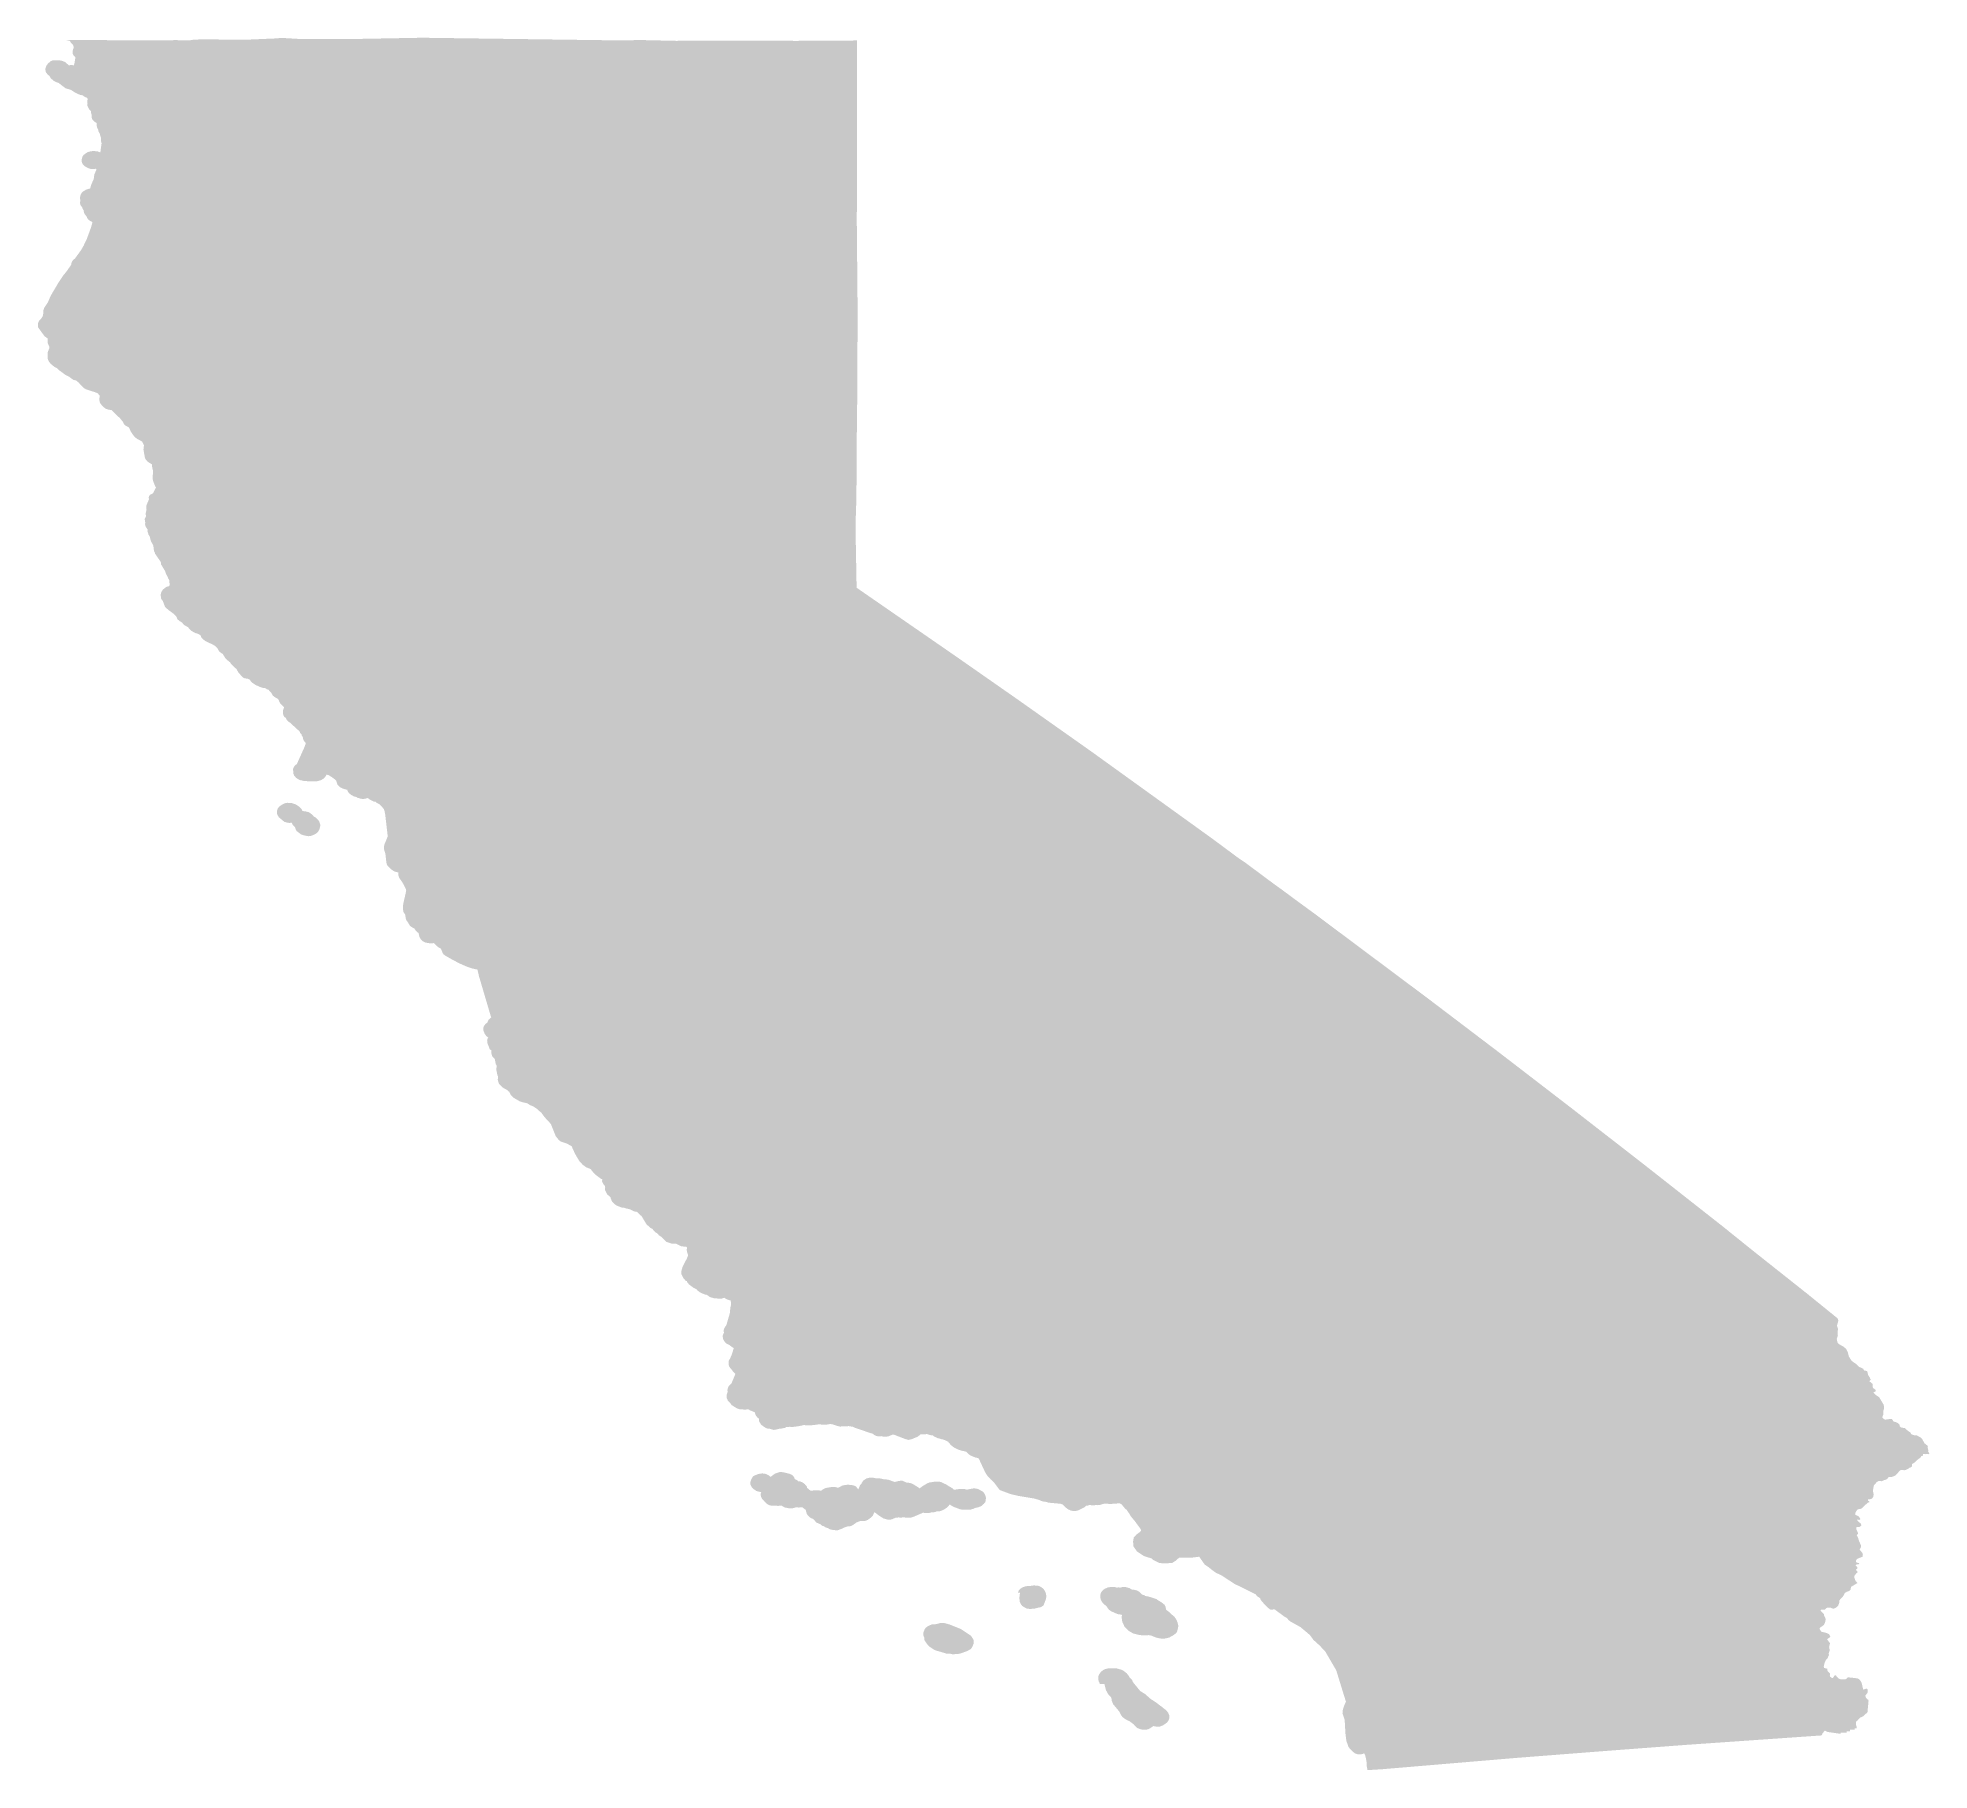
# Model space of a CAD drawing. Header units: inches. Extents: x -124.5 to -114.1, y 32.5 to 42.
import ezdxf

# ---------------------------------------------------------------- set-up
doc = ezdxf.new("R2010")
doc.units = ezdxf.units.IN
doc.header["$MEASUREMENT"] = 0

msp = doc.modelspace()

# ---------------------------------------------------------------- hatches: boundary and pattern name
for points in [[(-124.137, 41.464), (-124.144, 41.487), (-124.151, 41.5), (-124.152, 41.508), (-124.158, 41.519), (-124.16, 41.529), (-124.16, 41.543), (-124.172, 41.551), (-124.18, 41.558), (-124.185, 41.566), (-124.188, 41.574), (-124.187, 41.589), (-124.189, 41.592), (-124.191, 41.599), (-124.19, 41.608), (-124.201, 41.619), (-124.21, 41.635), (-124.211, 41.642), (-124.21, 41.649), (-124.212, 41.662), (-124.209, 41.674), (-124.212, 41.681), (-124.223, 41.685), (-124.237, 41.695), (-124.249, 41.697), (-124.262, 41.702), (-124.278, 41.71), (-124.3, 41.724), (-124.331, 41.734), (-124.369, 41.763), (-124.376, 41.765), (-124.392, 41.772), (-124.411, 41.788), (-124.418, 41.8), (-124.429, 41.81), (-124.435, 41.817), (-124.439, 41.825), (-124.441, 41.839), (-124.435, 41.857), (-124.426, 41.869), (-124.411, 41.882), (-124.401, 41.886), (-124.365, 41.887), (-124.348, 41.883), (-124.333, 41.877), (-124.312, 41.859), (-124.298, 41.861), (-124.285, 41.859), (-124.28, 41.875), (-124.281, 41.875), (-124.276, 41.903), (-124.286, 41.913), (-124.29, 41.92), (-124.292, 41.928), (-124.29, 41.945), (-124.285, 41.957), (-124.289, 41.97), (-124.301, 41.983), (-124.307, 41.993), (-124.329, 41.998), (-123.811, 41.995), (-123.728, 41.997), (-123.657, 41.995), (-123.624, 42), (-123.564, 42.001), (-123.347, 41.999), (-123.184, 42.006), (-123.146, 42.009), (-123.044, 42.003), (-122.703, 42.004), (-122.378, 42.01), (-121.345, 41.996), (-121.168, 41.997), (-120.99, 41.993), (-120.798, 41.994), (-120.326, 41.993), (-119.999, 41.995), (-119.998, 41.619), (-120, 41), (-119.996, 40.571), (-119.996, 40.376), (-119.998, 40), (-120.001, 39.752), (-120.001, 39.607), (-120.003, 39.464), (-120.006, 39.374), (-120.006, 39.273), (-120.001, 39), (-119.454, 38.622), (-119.126, 38.393), (-118.714, 38.102), (-118.052, 37.625), (-117.905, 37.516), (-117.876, 37.497), (-117.712, 37.375), (-117.681, 37.353), (-117.581, 37.279), (-117.5, 37.22), (-116.874, 36.752), (-116.488, 36.459), (-116.094, 36.156), (-115.695, 35.846), (-115.26, 35.504), (-115.101, 35.376), (-114.797, 35.135), (-114.633, 35.002), (-114.629, 34.992), (-114.629, 34.986), (-114.635, 34.965), (-114.635, 34.959), (-114.63, 34.943), (-114.633, 34.925), (-114.631, 34.907), (-114.637, 34.889), (-114.634, 34.873), (-114.631, 34.866), (-114.624, 34.86), (-114.601, 34.847), (-114.587, 34.836), (-114.576, 34.815), (-114.571, 34.794), (-114.559, 34.774), (-114.553, 34.767), (-114.53, 34.751), (-114.517, 34.737), (-114.492, 34.726), (-114.488, 34.717), (-114.483, 34.715), (-114.474, 34.714), (-114.47, 34.711), (-114.465, 34.691), (-114.456, 34.677), (-114.454, 34.671), (-114.451, 34.667), (-114.452, 34.664), (-114.458, 34.659), (-114.458, 34.657), (-114.45, 34.651), (-114.441, 34.643), (-114.44, 34.638), (-114.441, 34.63), (-114.439, 34.621), (-114.424, 34.61), (-114.425, 34.601), (-114.437, 34.596), (-114.422, 34.581), (-114.405, 34.57), (-114.381, 34.53), (-114.378, 34.517), (-114.378, 34.507), (-114.382, 34.496), (-114.382, 34.476), (-114.387, 34.462), (-114.387, 34.458), (-114.374, 34.447), (-114.343, 34.451), (-114.335, 34.45), (-114.331, 34.445), (-114.326, 34.437), (-114.312, 34.433), (-114.301, 34.427), (-114.295, 34.421), (-114.292, 34.418), (-114.292, 34.411), (-114.289, 34.407), (-114.28, 34.403), (-114.264, 34.401), (-114.253, 34.39), (-114.234, 34.377), (-114.23, 34.369), (-114.226, 34.366), (-114.214, 34.362), (-114.199, 34.361), (-114.177, 34.349), (-114.169, 34.34), (-114.157, 34.318), (-114.138, 34.303), (-114.14, 34.296), (-114.136, 34.281), (-114.137, 34.274), (-114.131, 34.263), (-114.131, 34.26), (-114.135, 34.258), (-114.145, 34.26), (-114.153, 34.258), (-114.165, 34.26), (-114.164, 34.253), (-114.166, 34.25), (-114.175, 34.247), (-114.178, 34.24), (-114.191, 34.231), (-114.212, 34.212), (-114.225, 34.204), (-114.225, 34.194), (-114.227, 34.189), (-114.23, 34.187), (-114.241, 34.183), (-114.244, 34.179), (-114.257, 34.173), (-114.268, 34.17), (-114.275, 34.172), (-114.287, 34.171), (-114.293, 34.167), (-114.312, 34.145), (-114.321, 34.139), (-114.336, 34.134), (-114.348, 34.134), (-114.353, 34.133), (-114.36, 34.124), (-114.367, 34.119), (-114.379, 34.116), (-114.391, 34.11), (-114.401, 34.112), (-114.412, 34.11), (-114.42, 34.103), (-114.428, 34.093), (-114.434, 34.087), (-114.439, 34.058), (-114.435, 34.038), (-114.438, 34.023), (-114.444, 34.016), (-114.45, 34.013), (-114.455, 34.011), (-114.463, 34.012), (-114.466, 34.011), (-114.467, 34.005), (-114.459, 34), (-114.458, 33.997), (-114.459, 33.995), (-114.468, 33.993), (-114.471, 33.988), (-114.481, 33.981), (-114.485, 33.976), (-114.5, 33.962), (-114.509, 33.958), (-114.516, 33.958), (-114.523, 33.955), (-114.529, 33.948), (-114.536, 33.934), (-114.535, 33.926), (-114.525, 33.922), (-114.518, 33.918), (-114.512, 33.911), (-114.508, 33.904), (-114.509, 33.901), (-114.514, 33.898), (-114.526, 33.901), (-114.523, 33.893), (-114.504, 33.877), (-114.503, 33.868), (-114.506, 33.864), (-114.515, 33.859), (-114.524, 33.86), (-114.53, 33.858), (-114.53, 33.848), (-114.52, 33.825), (-114.523, 33.819), (-114.528, 33.815), (-114.519, 33.797), (-114.517, 33.788), (-114.505, 33.76), (-114.504, 33.751), (-114.512, 33.734), (-114.504, 33.728), (-114.501, 33.722), (-114.497, 33.719), (-114.494, 33.708), (-114.496, 33.697), (-114.524, 33.686), (-114.53, 33.679), (-114.532, 33.675), (-114.532, 33.67), (-114.53, 33.667), (-114.526, 33.664), (-114.517, 33.663), (-114.514, 33.66), (-114.515, 33.658), (-114.518, 33.656), (-114.531, 33.654), (-114.533, 33.652), (-114.533, 33.648), (-114.525, 33.641), (-114.524, 33.635), (-114.526, 33.63), (-114.531, 33.628), (-114.531, 33.624), (-114.522, 33.613), (-114.529, 33.607), (-114.541, 33.591), (-114.54, 33.581), (-114.537, 33.571), (-114.532, 33.562), (-114.528, 33.559), (-114.524, 33.553), (-114.559, 33.532), (-114.561, 33.517), (-114.57, 33.509), (-114.58, 33.506), (-114.592, 33.499), (-114.602, 33.481), (-114.612, 33.471), (-114.623, 33.457), (-114.622, 33.448), (-114.63, 33.428), (-114.643, 33.417), (-114.65, 33.414), (-114.657, 33.413), (-114.674, 33.419), (-114.688, 33.418), (-114.696, 33.415), (-114.698, 33.411), (-114.702, 33.408), (-114.72, 33.408), (-114.725, 33.405), (-114.724, 33.4), (-114.707, 33.383), (-114.707, 33.377), (-114.699, 33.361), (-114.698, 33.352), (-114.701, 33.337), (-114.708, 33.323), (-114.724, 33.312), (-114.73, 33.306), (-114.731, 33.302), (-114.722, 33.287), (-114.694, 33.28), (-114.681, 33.274), (-114.677, 33.27), (-114.672, 33.258), (-114.674, 33.256), (-114.69, 33.246), (-114.674, 33.223), (-114.679, 33.203), (-114.675, 33.185), (-114.681, 33.169), (-114.68, 33.159), (-114.687, 33.142), (-114.697, 33.131), (-114.704, 33.114), (-114.708, 33.097), (-114.706, 33.088), (-114.689, 33.084), (-114.689, 33.076), (-114.687, 33.071), (-114.674, 33.057), (-114.675, 33.048), (-114.674, 33.042), (-114.665, 33.034), (-114.662, 33.033), (-114.658, 33.034), (-114.649, 33.047), (-114.646, 33.049), (-114.64, 33.045), (-114.628, 33.031), (-114.619, 33.027), (-114.601, 33.025), (-114.59, 33.026), (-114.585, 33.028), (-114.579, 33.035), (-114.575, 33.037), (-114.538, 33.033), (-114.52, 33.03), (-114.511, 33.023), (-114.503, 33.011), (-114.5, 33.004), (-114.493, 32.972), (-114.489, 32.97), (-114.477, 32.975), (-114.471, 32.974), (-114.469, 32.972), (-114.467, 32.964), (-114.468, 32.955), (-114.471, 32.949), (-114.481, 32.936), (-114.477, 32.924), (-114.464, 32.913), (-114.463, 32.908), (-114.469, 32.845), (-114.494, 32.823), (-114.51, 32.816), (-114.522, 32.802), (-114.53, 32.795), (-114.532, 32.791), (-114.532, 32.777), (-114.528, 32.767), (-114.527, 32.757), (-114.539, 32.757), (-114.539, 32.75), (-114.564, 32.75), (-114.565, 32.742), (-114.582, 32.742), (-114.582, 32.735), (-114.615, 32.735), (-114.616, 32.728), (-114.617, 32.728), (-114.688, 32.738), (-114.702, 32.746), (-114.715, 32.73), (-114.718, 32.722), (-114.72, 32.719), (-115.465, 32.667), (-115.876, 32.636), (-116.39, 32.596), (-117.125, 32.534), (-117.205, 32.529), (-117.21, 32.555), (-117.21, 32.573), (-117.214, 32.595), (-117.218, 32.61), (-117.223, 32.621), (-117.234, 32.617), (-117.247, 32.615), (-117.255, 32.615), (-117.269, 32.619), (-117.277, 32.623), (-117.298, 32.642), (-117.309, 32.656), (-117.321, 32.69), (-117.326, 32.732), (-117.33, 32.805), (-117.342, 32.84), (-117.34, 32.859), (-117.333, 32.882), (-117.323, 32.903), (-117.376, 33.075), (-117.436, 33.178), (-117.468, 33.212), (-117.501, 33.242), (-117.521, 33.269), (-117.572, 33.312), (-117.626, 33.342), (-117.636, 33.349), (-117.648, 33.364), (-117.654, 33.365), (-117.714, 33.409), (-117.735, 33.407), (-117.741, 33.41), (-117.765, 33.432), (-117.79, 33.461), (-117.793, 33.47), (-117.811, 33.482), (-117.816, 33.491), (-117.934, 33.549), (-118.001, 33.593), (-118.034, 33.609), (-118.05, 33.62), (-118.075, 33.64), (-118.096, 33.654), (-118.126, 33.697), (-118.166, 33.692), (-118.237, 33.691), (-118.255, 33.675), (-118.274, 33.663), (-118.319, 33.66), (-118.345, 33.663), (-118.377, 33.679), (-118.386, 33.687), (-118.429, 33.701), (-118.467, 33.726), (-118.486, 33.754), (-118.488, 33.78), (-118.484, 33.803), (-118.469, 33.819), (-118.451, 33.832), (-118.444, 33.839), (-118.447, 33.849), (-118.477, 33.89), (-118.501, 33.919), (-118.509, 33.933), (-118.523, 33.953), (-118.533, 33.962), (-118.548, 33.98), (-118.557, 33.988), (-118.57, 33.989), (-118.587, 33.987), (-118.594, 33.988), (-118.604, 33.986), (-118.648, 33.987), (-118.667, 33.981), (-118.681, 33.979), (-118.689, 33.98), (-118.705, 33.978), (-118.727, 33.98), (-118.736, 33.977), (-118.746, 33.976), (-118.754, 33.968), (-118.787, 33.951), (-118.804, 33.947), (-118.815, 33.947), (-118.829, 33.95), (-118.841, 33.955), (-118.857, 33.966), (-118.874, 33.983), (-118.887, 33.987), (-118.952, 33.993), (-118.964, 33.997), (-118.985, 34), (-119, 34.007), (-119.027, 34.015), (-119.117, 34.03), (-119.159, 34.04), (-119.218, 34.062), (-119.251, 34.106), (-119.268, 34.121), (-119.286, 34.141), (-119.298, 34.16), (-119.329, 34.227), (-119.335, 34.237), (-119.351, 34.24), (-119.376, 34.25), (-119.386, 34.257), (-119.402, 34.272), (-119.429, 34.278), (-119.449, 34.285), (-119.467, 34.294), (-119.484, 34.307), (-119.501, 34.327), (-119.519, 34.336), (-119.523, 34.336), (-119.528, 34.339), (-119.533, 34.339), (-119.548, 34.344), (-119.556, 34.345), (-119.575, 34.354), (-119.585, 34.362), (-119.59, 34.361), (-119.602, 34.364), (-119.617, 34.369), (-119.626, 34.366), (-119.651, 34.367), (-119.666, 34.354), (-119.698, 34.341), (-119.716, 34.336), (-119.732, 34.34), (-119.797, 34.365), (-119.806, 34.365), (-119.823, 34.357), (-119.838, 34.354), (-119.855, 34.354), (-119.866, 34.357), (-119.876, 34.356), (-119.892, 34.357), (-119.905, 34.364), (-119.917, 34.373), (-119.923, 34.373), (-120.009, 34.402), (-120.024, 34.409), (-120.036, 34.41), (-120.045, 34.412), (-120.057, 34.41), (-120.076, 34.411), (-120.091, 34.409), (-120.108, 34.413), (-120.135, 34.422), (-120.147, 34.423), (-120.164, 34.42), (-120.192, 34.42), (-120.203, 34.422), (-120.241, 34.417), (-120.28, 34.416), (-120.287, 34.418), (-120.325, 34.41), (-120.34, 34.409), (-120.349, 34.407), (-120.367, 34.408), (-120.387, 34.406), (-120.391, 34.403), (-120.409, 34.399), (-120.426, 34.397), (-120.444, 34.392), (-120.456, 34.391), (-120.475, 34.397), (-120.488, 34.398), (-120.501, 34.403), (-120.524, 34.42), (-120.536, 34.44), (-120.536, 34.453), (-120.545, 34.46), (-120.553, 34.471), (-120.559, 34.488), (-120.582, 34.497), (-120.594, 34.504), (-120.609, 34.502), (-120.642, 34.504), (-120.656, 34.509), (-120.685, 34.527), (-120.695, 34.541), (-120.706, 34.552), (-120.713, 34.568), (-120.713, 34.575), (-120.712, 34.584), (-120.707, 34.598), (-120.708, 34.61), (-120.705, 34.621), (-120.701, 34.63), (-120.686, 34.645), (-120.665, 34.696), (-120.666, 34.699), (-120.677, 34.71), (-120.685, 34.721), (-120.693, 34.73), (-120.698, 34.738), (-120.702, 34.748), (-120.702, 34.76), (-120.7, 34.771), (-120.693, 34.783), (-120.684, 34.804), (-120.673, 34.839), (-120.684, 34.845), (-120.696, 34.855), (-120.713, 34.863), (-120.72, 34.869), (-120.731, 34.886), (-120.734, 34.901), (-120.733, 34.91), (-120.727, 34.923), (-120.729, 34.932), (-120.727, 34.944), (-120.72, 34.956), (-120.714, 34.964), (-120.695, 35.029), (-120.692, 35.06), (-120.688, 35.077), (-120.69, 35.099), (-120.707, 35.104), (-120.726, 35.114), (-120.738, 35.11), (-120.752, 35.109), (-120.783, 35.112), (-120.8, 35.117), (-120.808, 35.121), (-120.822, 35.131), (-120.831, 35.132), (-120.839, 35.135), (-120.857, 35.143), (-120.872, 35.154), (-120.876, 35.16), (-120.897, 35.171), (-120.918, 35.187), (-120.928, 35.199), (-120.93, 35.205), (-120.937, 35.208), (-120.949, 35.221), (-120.96, 35.244), (-120.961, 35.25), (-120.959, 35.265), (-120.953, 35.285), (-120.929, 35.331), (-120.923, 35.348), (-120.928, 35.361), (-120.931, 35.375), (-120.93, 35.383), (-120.928, 35.387), (-120.933, 35.393), (-120.96, 35.396), (-120.977, 35.404), (-120.99, 35.411), (-121.006, 35.41), (-121.015, 35.411), (-121.042, 35.42), (-121.052, 35.429), (-121.069, 35.447), (-121.083, 35.456), (-121.092, 35.467), (-121.1, 35.471), (-121.111, 35.481), (-121.118, 35.491), (-121.128, 35.496), (-121.151, 35.516), (-121.178, 35.561), (-121.188, 35.569), (-121.202, 35.584), (-121.22, 35.587), (-121.232, 35.594), (-121.247, 35.6), (-121.26, 35.602), (-121.27, 35.606), (-121.286, 35.608), (-121.31, 35.617), (-121.324, 35.625), (-121.34, 35.642), (-121.346, 35.656), (-121.348, 35.665), (-121.366, 35.68), (-121.379, 35.706), (-121.377, 35.716), (-121.379, 35.727), (-121.386, 35.734), (-121.394, 35.75), (-121.393, 35.763), (-121.4, 35.765), (-121.428, 35.786), (-121.451, 35.81), (-121.456, 35.818), (-121.482, 35.829), (-121.501, 35.843), (-121.519, 35.863), (-121.532, 35.885), (-121.542, 35.902), (-121.561, 35.944), (-121.589, 35.959), (-121.62, 35.969), (-121.632, 35.979), (-121.648, 35.999), (-121.674, 36.065), (-121.709, 36.103), (-121.728, 36.129), (-121.738, 36.136), (-121.747, 36.146), (-121.771, 36.162), (-121.788, 36.168), (-121.802, 36.178), (-121.832, 36.185), (-121.846, 36.19), (-121.88, 36.21), (-121.894, 36.224), (-121.901, 36.24), (-121.911, 36.249), (-121.92, 36.255), (-121.931, 36.26), (-121.944, 36.27), (-121.958, 36.285), (-121.963, 36.299), (-121.965, 36.307), (-121.963, 36.323), (-121.967, 36.334), (-121.972, 36.358), (-121.972, 36.373), (-121.97, 36.383), (-121.976, 36.393), (-121.981, 36.42), (-121.993, 36.433), (-121.997, 36.441), (-122.001, 36.456), (-121.999, 36.466), (-122.009, 36.475), (-122.022, 36.509), (-122.023, 36.522), (-122.021, 36.532), (-122.017, 36.537), (-122.029, 36.548), (-122.037, 36.56), (-122.044, 36.578), (-122.044, 36.591), (-122.041, 36.6), (-122.034, 36.61), (-122.02, 36.623), (-122.019, 36.628), (-122.014, 36.637), (-122.001, 36.648), (-122.068, 36.875), (-122.076, 36.91), (-122.103, 36.916), (-122.131, 36.925), (-122.172, 36.943), (-122.209, 36.962), (-122.251, 36.986), (-122.261, 36.993), (-122.266, 37), (-122.276, 37.025), (-122.29, 37.032), (-122.314, 37.055), (-122.336, 37.054), (-122.348, 37.056), (-122.36, 37.058), (-122.376, 37.066), (-122.386, 37.076), (-122.393, 37.087), (-122.397, 37.103), (-122.397, 37.11), (-122.404, 37.114), (-122.413, 37.122), (-122.421, 37.135), (-122.428, 37.138), (-122.446, 37.15), (-122.455, 37.167), (-122.464, 37.178), (-122.468, 37.188), (-122.472, 37.212), (-122.479, 37.222), (-122.482, 37.229), (-122.484, 37.25), (-122.482, 37.271), (-122.466, 37.341), (-122.467, 37.35), (-122.487, 37.388), (-122.504, 37.412), (-122.508, 37.423), (-122.51, 37.442), (-122.528, 37.446), (-122.537, 37.451), (-122.547, 37.458), (-122.568, 37.479), (-122.573, 37.489), (-122.575, 37.5), (-122.58, 37.546), (-122.586, 37.562), (-122.588, 37.579), (-122.586, 37.593), (-122.567, 37.639), (-122.581, 37.76), (-122.585, 37.779), (-122.588, 37.789), (-122.612, 37.815), (-122.626, 37.822), (-122.632, 37.828), (-122.643, 37.83), (-122.667, 37.842), (-122.676, 37.849), (-122.692, 37.845), (-122.705, 37.844), (-122.716, 37.846), (-122.731, 37.85), (-122.74, 37.855), (-122.752, 37.858), (-122.767, 37.866), (-122.779, 37.876), (-122.785, 37.885), (-122.789, 37.894), (-122.814, 37.901), (-122.83, 37.91), (-122.842, 37.923), (-122.85, 37.946), (-122.876, 37.966), (-122.879, 37.967), (-122.889, 37.974), (-122.902, 37.977), (-122.909, 37.965), (-122.919, 37.955), (-122.932, 37.947), (-122.953, 37.941), (-122.976, 37.94), (-123.023, 37.942), (-123.05, 37.948), (-123.068, 37.959), (-123.079, 37.972), (-123.084, 37.983), (-123.085, 38.008), (-123.081, 38.019), (-123.075, 38.027), (-123.064, 38.036), (-123.024, 38.125), (-123.015, 38.149), (-123.027, 38.164), (-123.03, 38.172), (-123.031, 38.181), (-123.038, 38.192), (-123.039, 38.198), (-123.046, 38.205), (-123.05, 38.214), (-123.101, 38.261), (-123.111, 38.267), (-123.12, 38.277), (-123.124, 38.286), (-123.135, 38.296), (-123.141, 38.311), (-123.141, 38.327), (-123.134, 38.346), (-123.156, 38.368), (-123.16, 38.375), (-123.165, 38.388), (-123.172, 38.394), (-123.188, 38.403), (-123.196, 38.41), (-123.204, 38.424), (-123.22, 38.442), (-123.228, 38.444), (-123.236, 38.45), (-123.251, 38.452), (-123.269, 38.458), (-123.29, 38.468), (-123.307, 38.479), (-123.317, 38.489), (-123.324, 38.499), (-123.331, 38.5), (-123.331, 38.502), (-123.349, 38.504), (-123.361, 38.51), (-123.385, 38.537), (-123.394, 38.554), (-123.425, 38.583), (-123.43, 38.592), (-123.448, 38.606), (-123.456, 38.615), (-123.471, 38.639), (-123.477, 38.642), (-123.489, 38.651), (-123.495, 38.661), (-123.499, 38.669), (-123.511, 38.681), (-123.532, 38.693), (-123.549, 38.7), (-123.566, 38.709), (-123.578, 38.718), (-123.587, 38.728), (-123.592, 38.74), (-123.607, 38.749), (-123.615, 38.75), (-123.626, 38.755), (-123.641, 38.764), (-123.653, 38.775), (-123.66, 38.784), (-123.683, 38.797), (-123.693, 38.81), (-123.707, 38.818), (-123.718, 38.828), (-123.725, 38.844), (-123.738, 38.857), (-123.767, 38.878), (-123.785, 38.894), (-123.798, 38.927), (-123.807, 38.94), (-123.81, 38.961), (-123.806, 38.977), (-123.797, 38.99), (-123.785, 39), (-123.777, 39.005), (-123.763, 39.009), (-123.761, 39.015), (-123.762, 39.041), (-123.768, 39.05), (-123.773, 39.063), (-123.778, 39.07), (-123.786, 39.092), (-123.807, 39.127), (-123.809, 39.141), (-123.841, 39.187), (-123.84, 39.19), (-123.846, 39.2), (-123.85, 39.231), (-123.863, 39.255), (-123.87, 39.281), (-123.876, 39.29), (-123.88, 39.304), (-123.882, 39.31), (-123.881, 39.319), (-123.886, 39.325), (-123.893, 39.337), (-123.895, 39.348), (-123.894, 39.357), (-123.897, 39.375), (-123.896, 39.38), (-123.89, 39.39), (-123.892, 39.407), (-123.887, 39.426), (-123.889, 39.435), (-123.889, 39.444), (-123.887, 39.453), (-123.874, 39.483), (-123.875, 39.494), (-123.873, 39.502), (-123.868, 39.508), (-123.857, 39.514), (-123.853, 39.515), (-123.835, 39.549), (-123.84, 39.556), (-123.849, 39.578), (-123.853, 39.592), (-123.853, 39.604), (-123.852, 39.643), (-123.856, 39.657), (-123.857, 39.675), (-123.88, 39.689), (-123.89, 39.7), (-123.896, 39.711), (-123.904, 39.757), (-123.901, 39.78), (-123.911, 39.8), (-123.939, 39.815), (-123.954, 39.827), (-123.973, 39.854), (-123.983, 39.877), (-124.005, 39.889), (-124.01, 39.894), (-124.016, 39.907), (-124.035, 39.931), (-124.048, 39.941), (-124.079, 39.972), (-124.096, 39.975), (-124.109, 39.979), (-124.123, 39.989), (-124.133, 40), (-124.141, 40.011), (-124.144, 40.018), (-124.145, 40.029), (-124.144, 40.052), (-124.154, 40.064), (-124.169, 40.07), (-124.218, 40.086), (-124.231, 40.093), (-124.258, 40.122), (-124.272, 40.134), (-124.288, 40.138), (-124.31, 40.154), (-124.334, 40.167), (-124.369, 40.193), (-124.379, 40.203), (-124.393, 40.21), (-124.411, 40.225), (-124.421, 40.237), (-124.427, 40.25), (-124.428, 40.258), (-124.429, 40.267), (-124.428, 40.289), (-124.418, 40.314), (-124.419, 40.319), (-124.428, 40.339), (-124.428, 40.362), (-124.429, 40.365), (-124.445, 40.376), (-124.472, 40.413), (-124.479, 40.422), (-124.481, 40.428), (-124.482, 40.44), (-124.479, 40.453), (-124.476, 40.46), (-124.466, 40.47), (-124.456, 40.484), (-124.453, 40.493), (-124.452, 40.516), (-124.448, 40.53), (-124.427, 40.562), (-124.412, 40.597), (-124.369, 40.67), (-124.343, 40.709), (-124.327, 40.728), (-124.299, 40.768), (-124.297, 40.781), (-124.293, 40.788), (-124.287, 40.796), (-124.28, 40.8), (-124.246, 40.847), (-124.233, 40.869), (-124.215, 40.906), (-124.19, 40.974), (-124.183, 41.001), (-124.196, 41.008), (-124.205, 41.014), (-124.212, 41.024), (-124.215, 41.031), (-124.227, 41.047), (-124.23, 41.055), (-124.231, 41.066), (-124.237, 41.074), (-124.24, 41.083), (-124.247, 41.092), (-124.25, 41.099), (-124.251, 41.11), (-124.249, 41.12), (-124.252, 41.134), (-124.247, 41.153), (-124.238, 41.166), (-124.219, 41.178), (-124.207, 41.182), (-124.196, 41.185), (-124.188, 41.21), (-124.176, 41.237), (-124.173, 41.261), (-124.161, 41.289), (-124.163, 41.293), (-124.178, 41.291), (-124.192, 41.292), (-124.205, 41.296), (-124.22, 41.303), (-124.231, 41.312), (-124.238, 41.321), (-124.242, 41.333), (-124.242, 41.343), (-124.238, 41.359), (-124.231, 41.369), (-124.219, 41.378), (-124.207, 41.385), (-124.189, 41.389), (-124.177, 41.39), (-124.154, 41.388), (-124.14, 41.382), (-124.133, 41.432), (-124.137, 41.447), (-124.137, 41.464)], [(-123.17, 37.756), (-123.173, 37.764), (-123.174, 37.776), (-123.169, 37.792), (-123.161, 37.802), (-123.147, 37.812), (-123.132, 37.82), (-123.118, 37.823), (-123.095, 37.822), (-123.082, 37.818), (-123.07, 37.814), (-123.049, 37.8), (-123.039, 37.789), (-123.034, 37.778), (-123.011, 37.775), (-122.998, 37.771), (-122.981, 37.759), (-122.973, 37.749), (-122.964, 37.744), (-122.95, 37.732), (-122.942, 37.721), (-122.936, 37.702), (-122.936, 37.698), (-122.941, 37.677), (-122.949, 37.663), (-122.963, 37.652), (-122.973, 37.647), (-122.987, 37.642), (-123.001, 37.64), (-123.001, 37.642), (-123.012, 37.642), (-123.027, 37.645), (-123.041, 37.65), (-123.064, 37.667), (-123.069, 37.673), (-123.075, 37.69), (-123.086, 37.701), (-123.093, 37.714), (-123.105, 37.713), (-123.116, 37.714), (-123.133, 37.719), (-123.163, 37.744), (-123.17, 37.756)], [(-119.468, 34.063), (-119.437, 34.068), (-119.409, 34.067), (-119.397, 34.064), (-119.368, 34.07), (-119.356, 34.071), (-119.342, 34.069), (-119.331, 34.065), (-119.312, 34.054), (-119.305, 34.047), (-119.298, 34.037), (-119.293, 34.02), (-119.296, 33.997), (-119.304, 33.987), (-119.318, 33.975), (-119.333, 33.968), (-119.352, 33.964), (-119.363, 33.959), (-119.38, 33.954), (-119.403, 33.954), (-119.411, 33.955), (-119.417, 33.954), (-119.433, 33.956), (-119.473, 33.971), (-119.492, 33.983), (-119.501, 33.971), (-119.512, 33.962), (-119.523, 33.955), (-119.539, 33.948), (-119.55, 33.945), (-119.563, 33.945), (-119.572, 33.941), (-119.591, 33.94), (-119.602, 33.937), (-119.626, 33.936), (-119.637, 33.938), (-119.688, 33.916), (-119.707, 33.91), (-119.731, 33.91), (-119.741, 33.913), (-119.759, 33.911), (-119.773, 33.912), (-119.778, 33.911), (-119.789, 33.91), (-119.81, 33.901), (-119.823, 33.899), (-119.834, 33.901), (-119.855, 33.907), (-119.884, 33.926), (-119.896, 33.936), (-119.905, 33.94), (-119.911, 33.924), (-119.919, 33.914), (-119.939, 33.899), (-119.95, 33.894), (-119.963, 33.892), (-119.981, 33.892), (-120.001, 33.885), (-120.015, 33.875), (-120.019, 33.871), (-120.028, 33.867), (-120.035, 33.864), (-120.048, 33.864), (-120.071, 33.856), (-120.08, 33.851), (-120.104, 33.842), (-120.117, 33.842), (-120.14, 33.845), (-120.15, 33.848), (-120.157, 33.853), (-120.17, 33.857), (-120.183, 33.866), (-120.188, 33.866), (-120.193, 33.869), (-120.2, 33.875), (-120.221, 33.884), (-120.239, 33.904), (-120.251, 33.908), (-120.264, 33.919), (-120.273, 33.93), (-120.28, 33.954), (-120.299, 33.968), (-120.317, 33.966), (-120.332, 33.968), (-120.347, 33.963), (-120.367, 33.961), (-120.396, 33.967), (-120.412, 33.977), (-120.432, 33.975), (-120.446, 33.977), (-120.467, 33.976), (-120.481, 33.98), (-120.488, 33.984), (-120.498, 33.991), (-120.501, 33.996), (-120.506, 34), (-120.519, 34.014), (-120.523, 34.023), (-120.526, 34.033), (-120.526, 34.041), (-120.523, 34.051), (-120.531, 34.052), (-120.55, 34.057), (-120.567, 34.069), (-120.574, 34.076), (-120.582, 34.091), (-120.582, 34.108), (-120.575, 34.126), (-120.568, 34.136), (-120.561, 34.141), (-120.538, 34.15), (-120.516, 34.153), (-120.497, 34.15), (-120.481, 34.142), (-120.472, 34.134), (-120.449, 34.151), (-120.433, 34.157), (-120.419, 34.161), (-120.401, 34.159), (-120.369, 34.151), (-120.355, 34.145), (-120.35, 34.141), (-120.343, 34.132), (-120.339, 34.122), (-120.324, 34.114), (-120.321, 34.11), (-120.312, 34.11), (-120.298, 34.104), (-120.285, 34.095), (-120.274, 34.082), (-120.272, 34.074), (-120.253, 34.058), (-120.225, 34.061), (-120.21, 34.061), (-120.198, 34.058), (-120.194, 34.059), (-120.185, 34.066), (-120.171, 34.073), (-120.135, 34.079), (-120.12, 34.079), (-120.103, 34.074), (-120.08, 34.086), (-120.063, 34.09), (-120.045, 34.091), (-120.02, 34.088), (-120.01, 34.084), (-120.001, 34.079), (-120.001, 34.077), (-119.992, 34.065), (-119.982, 34.089), (-119.974, 34.097), (-119.972, 34.103), (-119.965, 34.113), (-119.948, 34.125), (-119.929, 34.13), (-119.913, 34.13), (-119.894, 34.126), (-119.876, 34.126), (-119.852, 34.121), (-119.829, 34.119), (-119.793, 34.106), (-119.769, 34.112), (-119.751, 34.113), (-119.726, 34.102), (-119.709, 34.101), (-119.693, 34.095), (-119.655, 34.071), (-119.645, 34.08), (-119.614, 34.099), (-119.6, 34.104), (-119.582, 34.106), (-119.574, 34.108), (-119.548, 34.108), (-119.538, 34.105), (-119.512, 34.093), (-119.497, 34.083), (-119.489, 34.079), (-119.477, 34.072), (-119.468, 34.063)], [(-119.107, 33.5), (-119.119, 33.5), (-119.112, 33.515), (-119.099, 33.526), (-119.084, 33.533), (-119.07, 33.536), (-119.057, 33.536), (-119.031, 33.54), (-119.008, 33.538), (-119.001, 33.536), (-118.99, 33.53), (-118.982, 33.524), (-118.973, 33.514), (-118.966, 33.5), (-118.963, 33.485), (-118.964, 33.467), (-118.978, 33.431), (-118.989, 33.423), (-119.001, 33.418), (-119.001, 33.421), (-119.01, 33.417), (-119.027, 33.413), (-119.053, 33.411), (-119.072, 33.414), (-119.094, 33.427), (-119.101, 33.435), (-119.109, 33.451), (-119.11, 33.474), (-119.107, 33.5)], [(-118.662, 33.456), (-118.666, 33.467), (-118.668, 33.486), (-118.664, 33.5), (-118.656, 33.511), (-118.644, 33.521), (-118.626, 33.529), (-118.605, 33.532), (-118.59, 33.532), (-118.579, 33.528), (-118.567, 33.529), (-118.558, 33.528), (-118.547, 33.531), (-118.529, 33.531), (-118.507, 33.525), (-118.493, 33.516), (-118.483, 33.516), (-118.469, 33.513), (-118.457, 33.507), (-118.437, 33.489), (-118.427, 33.487), (-118.421, 33.482), (-118.403, 33.479), (-118.359, 33.465), (-118.351, 33.458), (-118.333, 33.448), (-118.316, 33.434), (-118.311, 33.425), (-118.307, 33.407), (-118.304, 33.404), (-118.295, 33.398), (-118.277, 33.381), (-118.263, 33.37), (-118.251, 33.353), (-118.245, 33.338), (-118.241, 33.323), (-118.241, 33.313), (-118.246, 33.291), (-118.251, 33.28), (-118.269, 33.266), (-118.292, 33.254), (-118.319, 33.248), (-118.344, 33.25), (-118.363, 33.255), (-118.381, 33.262), (-118.386, 33.265), (-118.403, 33.268), (-118.412, 33.266), (-118.438, 33.267), (-118.455, 33.269), (-118.487, 33.277), (-118.51, 33.29), (-118.535, 33.315), (-118.547, 33.34), (-118.551, 33.369), (-118.548, 33.377), (-118.553, 33.38), (-118.573, 33.383), (-118.591, 33.391), (-118.607, 33.398), (-118.619, 33.406), (-118.626, 33.414), (-118.631, 33.423), (-118.655, 33.445), (-118.662, 33.456)], [(-119.635, 33.265), (-119.636, 33.281), (-119.629, 33.299), (-119.622, 33.309), (-119.609, 33.318), (-119.588, 33.327), (-119.565, 33.328), (-119.544, 33.334), (-119.525, 33.335), (-119.495, 33.327), (-119.43, 33.301), (-119.38, 33.268), (-119.376, 33.265), (-119.362, 33.245), (-119.36, 33.235), (-119.361, 33.221), (-119.368, 33.203), (-119.376, 33.192), (-119.395, 33.181), (-119.434, 33.167), (-119.445, 33.165), (-119.476, 33.163), (-119.491, 33.167), (-119.51, 33.167), (-119.574, 33.186), (-119.605, 33.207), (-119.611, 33.213), (-119.628, 33.237), (-119.631, 33.245), (-119.631, 33.255), (-119.635, 33.265)], [(-118.675, 33.012), (-118.679, 33.026), (-118.678, 33.04), (-118.676, 33.049), (-118.664, 33.067), (-118.654, 33.075), (-118.641, 33.082), (-118.62, 33.087), (-118.578, 33.086), (-118.553, 33.079), (-118.542, 33.074), (-118.524, 33.06), (-118.515, 33.05), (-118.508, 33.038), (-118.496, 33.026), (-118.491, 33.018), (-118.489, 33.011), (-118.449, 32.962), (-118.423, 32.946), (-118.391, 32.918), (-118.363, 32.9), (-118.337, 32.88), (-118.329, 32.875), (-118.317, 32.864), (-118.31, 32.86), (-118.297, 32.845), (-118.29, 32.829), (-118.289, 32.821), (-118.29, 32.811), (-118.296, 32.798), (-118.303, 32.789), (-118.324, 32.774), (-118.343, 32.767), (-118.353, 32.766), (-118.378, 32.77), (-118.393, 32.759), (-118.408, 32.752), (-118.42, 32.75), (-118.437, 32.75), (-118.454, 32.755), (-118.465, 32.76), (-118.474, 32.767), (-118.484, 32.779), (-118.501, 32.792), (-118.508, 32.797), (-118.516, 32.8), (-118.535, 32.811), (-118.547, 32.821), (-118.553, 32.829), (-118.563, 32.849), (-118.597, 32.89), (-118.605, 32.909), (-118.605, 32.918), (-118.609, 32.928), (-118.622, 32.941), (-118.636, 32.966), (-118.645, 33), (-118.67, 33), (-118.671, 33.006), (-118.675, 33.012)]]:
    msp.add_hatch(color=256).paths.add_polyline_path(points, flags=0)

doc.saveas('drawing.dxf')
